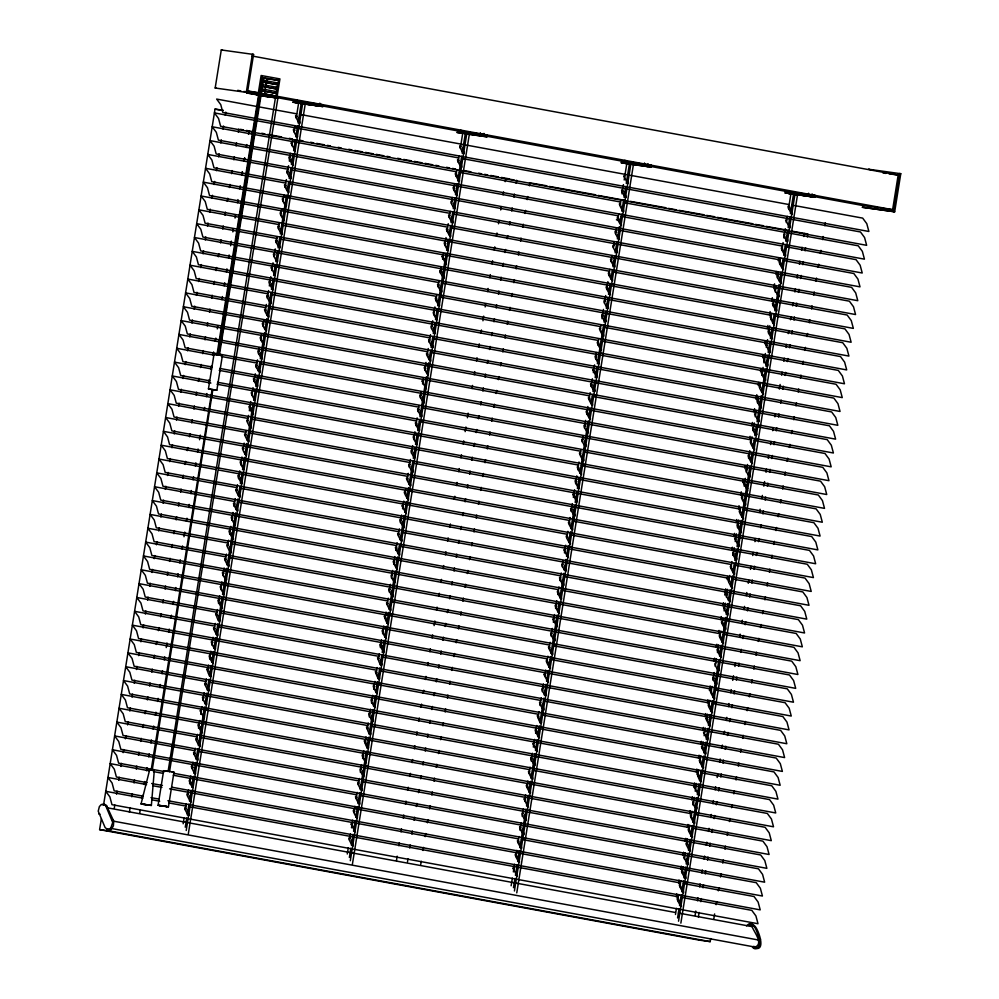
<?xml version="1.0" encoding="UTF-8"?>
<svg xmlns="http://www.w3.org/2000/svg" width="999" height="999" viewBox="0 0 999 999"><rect width="100%" height="100%" fill="white"/><g stroke="black" fill="none" stroke-linecap="round" stroke-linejoin="round"><path stroke-width="1.5" d="M148.626 805.094L151.373 805.456L154.308 770.454L149.688 769.742L141.046 803.945L145.579 804.67M275.349 275.187L274.338 271.303M295.304 150.587L294.293 146.703M364.16 775.686C363.186 778.258 357.654 766.245 361.213 769.317M406.231 513.111L405.219 509.228M517.157 875.636L516.146 871.752M548.201 681.805L547.19 677.921M605.918 321.353C604.957 323.938 599.412 311.925 602.971 314.997M628.046 183.391L627.022 179.508M738.96 545.916L737.949 542.032M756.767 434.677C755.793 437.25 750.261 425.237 753.82 428.309M758.928 421.316L757.904 417.432M770.017 352.085L768.993 348.201M789.972 227.485L788.948 223.601M215.172 88.024L221.278 49.95L253.559 54.446L247.465 92.52L215.172 88.024L216.346 88.237M710.689 938.561L710.202 941.632L699.213 940.121L99.613 829.632L101.336 818.855M103.559 804.994L215.022 109.116L223.264 110.24M710.202 941.632L110.602 831.143L111.089 828.059M114.298 808.054L114.798 804.969M116.521 794.193L117.008 791.121M118.744 780.344L119.231 777.259M120.954 766.483L121.453 763.398M123.177 752.622L123.664 749.55M125.399 738.773L125.886 735.689M127.61 724.912L128.109 721.84M129.833 711.063L130.332 707.979M132.055 697.202L132.542 694.118M134.278 683.341L134.765 680.269M136.488 669.492L136.988 666.408M138.711 655.631L139.211 652.559M140.934 641.783L141.421 638.698M143.157 627.921L143.644 624.837M145.367 614.06L145.866 610.988M147.59 600.212L148.077 597.127M149.813 586.351L150.3 583.279M152.023 572.489L152.522 569.418M154.246 558.641L154.745 555.556M156.468 544.78L156.955 541.708M158.691 530.931L159.178 527.847M160.901 517.07L161.401 513.998M163.124 503.209L163.624 500.137M165.347 489.36L165.834 486.276M167.57 475.499L168.057 472.427M169.78 461.65L170.28 458.566M172.003 447.789L172.502 444.705M174.226 433.928L174.713 430.856M176.436 420.079L176.935 416.995M178.659 406.218L179.158 403.146M180.881 392.37L181.368 389.285M183.104 378.509L183.591 375.424M185.315 364.647L185.814 361.576M187.537 350.799L188.037 347.714M189.76 336.938L190.247 333.866M191.983 323.089L192.47 320.005M194.193 309.228L194.693 306.144M196.416 295.367L196.915 292.295M198.639 281.518L199.126 278.434M200.849 267.657L201.348 264.585M203.072 253.808L203.571 250.724M205.294 239.947L205.782 236.863M207.517 226.086L208.004 223.014M209.728 212.238L210.227 209.153M211.95 198.376L212.45 195.305M214.173 184.528L214.66 181.443M216.396 170.667L216.883 167.582M218.606 156.806L219.106 153.734M220.829 142.957L221.328 139.872M223.052 129.096L223.539 126.024M225.275 115.247L225.762 112.163M129.383 812.212L130.12 807.592M131.843 796.827L132.343 793.743M134.066 782.979L134.553 779.894M136.289 769.13L136.776 766.046M138.499 755.281L138.998 752.197M140.722 741.433L141.209 738.348M142.932 727.584L143.431 724.5M145.155 713.736L145.654 710.651M147.377 699.887L147.864 696.803M149.588 686.038L150.087 682.966M151.811 672.19L152.298 669.118M154.033 658.341L154.52 655.269M156.244 644.492L156.743 641.42M158.466 630.644L158.953 627.572M160.677 616.795L161.176 613.723M162.899 602.946L163.399 599.875M165.122 589.098L165.609 586.026M167.333 575.249L167.832 572.177M169.555 561.401L170.042 558.329M171.778 547.564L172.265 544.48M173.988 533.716L174.488 530.631M176.211 519.867L176.698 516.783M178.421 506.018L178.921 502.934M180.644 492.17L181.131 489.085M182.867 478.321L183.354 475.237M185.077 464.473L185.577 461.388M187.3 450.624L187.787 447.54M189.523 436.775L190.01 433.703M191.733 422.927L192.233 419.855M193.956 409.078L194.443 406.006M196.166 395.229L196.666 392.157M198.389 381.381L198.876 378.309M200.612 367.532L201.099 364.46M202.822 353.683L203.321 350.612M205.045 339.835L205.532 336.763M207.268 325.986L207.755 322.914M209.478 312.138L209.977 309.066M211.701 298.301L212.188 295.217M213.911 284.453L214.41 281.368M216.134 270.604L216.621 267.52M218.356 256.755L218.843 253.671M220.567 242.907L221.066 239.822M222.789 229.058L223.277 225.974M225.012 215.21L225.499 212.125M227.223 201.361L227.722 198.277M229.445 187.512L229.932 184.44M231.656 173.664L232.155 170.592M233.878 159.815L234.365 156.743M236.101 145.966L236.588 142.894M238.311 132.118L238.811 129.046M139.698 813.323L140.172 810.364M142.083 798.438L142.57 795.366M144.306 784.59L144.793 781.505M146.516 770.729L147.015 767.657M148.739 756.88L149.226 753.795M150.961 743.019L151.448 739.934M153.172 729.158L153.671 726.086M155.394 715.309L155.894 712.225M157.617 701.448L158.104 698.376M159.84 687.599L160.327 684.515M162.05 673.738L162.55 670.666M164.273 659.889L164.773 656.805M166.246 647.564L166.983 642.956M168.706 632.18L169.206 629.095M170.929 618.319L171.428 615.234M173.152 604.457L173.639 601.386M175.374 590.609L175.861 587.524M177.585 576.748L178.084 573.676M179.808 562.899L180.307 559.815M182.03 549.038L182.517 545.966M184.003 536.725L184.74 532.105M186.463 521.328L186.963 518.244M188.686 507.467L189.173 504.395M190.909 493.618L191.396 490.534M193.119 479.757L193.619 476.685M195.342 465.909L195.841 462.824M197.565 452.048L198.052 448.976M199.538 439.735L200.275 435.114M204.221 410.489L204.72 407.405M206.443 396.628L206.93 393.544M208.654 382.767L209.153 379.695M210.876 368.918L211.376 365.834M213.099 355.057L213.586 351.985M215.322 341.208L215.809 338.124M217.295 328.883L217.782 325.811M221.978 299.638L222.465 296.553M224.201 285.776L224.688 282.705M226.411 271.928L226.91 268.843M228.634 258.067L229.121 254.995M230.607 245.754L231.343 241.134M232.829 231.893L233.316 228.821M235.04 218.044L235.539 214.96M237.512 202.647L237.999 199.575M239.735 188.799L240.222 185.714M241.945 174.937L242.445 171.853M246.353 147.465L246.815 144.555M248.451 134.341L248.926 131.418M208.441 388.923L213.986 354.308L222.39 355.594L216.858 390.209L208.441 388.923L211.576 389.485M251.248 92.033L246.828 91.221L258.354 92.807L261.126 75.499L279.932 78.909L276.885 97.939L264.211 96.204M262.287 77.835L263.811 78.072L219.405 355.157L216.945 354.745L258.616 94.593M149.138 769.692L152.21 770.142L212.862 389.585L212.125 389.485L151.161 769.992L154.308 770.454M262.275 75.662L217.745 354.895M217.844 354.882L259.715 94.755M218.606 353.471L219.842 345.766M220.342 342.694L220.829 339.61M221.328 336.538L222.065 331.918M222.552 328.833L223.052 325.761M223.539 322.677L224.038 319.605M224.525 316.521L226.011 307.28M226.498 304.208L226.998 301.124M227.485 298.052L227.984 294.967M228.471 291.895L228.971 288.811M229.458 285.739L229.957 282.655M230.444 279.583L230.944 276.498M231.431 273.414L231.93 270.342M232.417 267.257L232.917 264.186M233.404 261.101L234.877 251.873M235.377 248.788L235.864 245.717M236.363 242.632L236.85 239.548M237.35 236.476L239.073 225.699M239.573 222.615L240.796 214.922M241.296 211.85L241.783 208.766M242.282 205.682L243.019 201.074M243.519 197.989L244.006 194.917M244.505 191.833L244.992 188.749M245.492 185.677L246.965 176.436M247.452 173.364L247.952 170.28M248.439 167.208L248.938 164.123M249.425 161.051L249.925 157.967M250.412 154.882L250.911 151.811M251.398 148.726L251.898 145.654M252.385 142.57L252.884 139.498M253.371 136.413L253.871 133.342M254.358 130.257L255.844 121.016M256.331 117.944L256.83 114.86M257.317 111.788L257.817 108.704M258.304 105.632L259.053 101.011M259.54 97.927L260.027 94.855M218.756 355.032L263.174 77.61L278.484 80.42L275.712 97.727L264.186 96.141L266.958 78.834L263.898 78.272M162.625 806.031L158.092 805.294L163.636 770.691L168.719 771.39M272.827 97.328L273.102 95.604L259.515 93.232M275.249 93.244L259.952 90.422L276.398 93.406L275.249 93.244L275.524 91.508L276.673 91.671L261.376 88.849M168.107 771.353L275.412 97.902M169.555 771.565L278.109 96.716L276.311 96.428M165.684 806.455L168.431 806.817L173.976 772.202L168.506 771.29M299.775 103.347L296.253 102.697L296.715 99.813M183.179 823.775L184.166 817.607M185.402 809.902L186.388 803.733M187.625 796.028L188.611 789.872M189.598 783.703L190.834 775.998M192.07 768.293L193.057 762.125M194.293 754.42L195.28 748.251M196.516 740.546L197.502 734.39M198.489 728.221L199.713 720.516M200.712 714.347L201.935 706.643M202.922 700.486L204.158 692.782M205.394 685.077L206.381 678.908M209.353 671.478C213.287 679.557 209.028 677.035 207.592 671.153L208.604 665.034M209.59 658.878L210.826 651.173M211.813 645.004L213.049 637.3M214.285 629.595L215.272 623.426M218.219 616.096C222.165 624.175 217.907 621.665 216.458 615.771L217.495 609.565M218.481 603.396L219.718 595.691M220.704 589.522L221.94 581.818M222.927 575.661L224.151 567.956M225.387 560.252L226.373 554.083M227.61 546.378L228.596 540.209M229.583 534.053L230.819 526.348M231.805 520.179L233.042 512.475M234.028 506.306L235.264 498.601M236.501 490.896L237.487 484.727M238.474 478.571L239.71 470.866M240.697 464.697L241.933 456.993M243.157 449.288L244.156 443.119M245.379 435.414L246.129 430.794M247.602 421.553L248.589 415.384M249.338 410.764L250.811 401.511M251.798 395.354L253.034 387.649M254.021 381.481L255.257 373.776M256.243 367.607L257.48 359.902M258.466 353.746L259.453 347.577M260.689 339.872L261.676 333.703M262.912 325.999L263.898 319.842M265.372 310.589L266.371 304.433M267.357 298.264L268.581 290.559M269.33 285.939L270.804 276.686M271.79 270.529L273.027 262.824M274.013 256.656L275.249 248.951M276.236 242.782L277.223 236.626M278.459 228.921L279.445 222.752M280.682 215.047L281.668 208.878M282.904 201.174L283.891 195.017M285.127 187.3L286.363 179.595M287.35 173.439L288.586 165.734M289.323 161.101L290.559 153.396M291.795 145.692L292.782 139.535M294.006 131.831L295.005 125.662M296.228 117.957L298.701 102.547M185.265 827.234L186.751 817.994M187.25 814.909L188.973 804.12M189.473 801.036L191.196 790.246M191.683 787.162L193.419 776.385M193.906 773.301L195.642 762.512M196.129 759.427L197.864 748.638M198.351 745.554L204.52 707.03M205.02 703.945L206.743 693.156M207.243 690.084L208.966 679.295M209.465 676.211L211.189 665.421M211.688 662.337L213.411 651.548M213.898 648.476L215.634 637.687M216.121 634.602L217.857 623.813M218.344 620.729L222.053 597.614M222.54 594.53L226.736 568.331M227.235 565.247L235.627 512.862M236.114 509.777L237.849 498.988M238.336 495.904L239.822 486.663M240.322 483.578L242.045 472.789M242.532 469.705L244.518 457.38M245.005 454.295L246.728 443.506M247.228 440.422L253.147 403.434M253.646 400.362L255.369 389.573M255.869 386.488L257.592 375.699M258.341 371.079L259.815 361.825M260.314 358.753L264.51 332.555M264.997 329.47L266.733 318.681M267.22 315.597L270.929 292.482M271.416 289.398L273.152 278.609M273.639 275.524L275.362 264.747M275.861 261.663L277.585 250.874M278.084 247.789L279.807 237M280.307 233.916L286.476 195.392M287.213 190.772L288.699 181.531M289.186 178.446L290.921 167.657M291.408 164.573L293.144 153.784M293.631 150.699L295.367 139.91M295.854 136.838L297.577 126.049M298.077 122.964L301.536 101.386M186.226 830.494L302.984 101.561M188.312 833.953L305.319 103.484M296.253 102.697L319.368 106.044L319.83 103.159M300.162 103.459L322.852 106.581L323.127 104.845L293.044 100.424L311.026 103.184M460.814 130.045L460.352 132.929L462.699 133.367M347.277 854.008L348.264 847.839M349.5 840.134L350.487 833.978M351.473 827.809L352.709 820.104M353.946 812.399L354.932 806.23M356.168 798.526L357.155 792.369M358.391 784.665L359.378 778.496M360.364 772.327L361.601 764.622M362.587 758.466L363.811 750.761M366.845 743.256C370.779 751.335 366.521 748.825 365.085 742.931L366.034 736.887M369.056 729.42C373.002 737.487 368.743 734.977 367.307 729.095L368.256 723.014M369.243 716.857L370.479 709.153M371.466 702.984L372.702 695.279M373.688 689.11L374.925 681.405M377.934 674.038C381.868 682.105 377.61 679.595 376.173 673.713L377.147 667.544M380.144 660.189C384.091 668.269 379.832 665.759 378.396 659.864L379.37 653.671M380.357 647.502L381.593 639.797M382.58 633.641L383.816 625.936M386.8 618.656C390.746 626.735 386.488 624.225 385.04 618.331L386.039 612.062M387.262 604.358L388.249 598.189M389.235 592.032L390.472 584.315M391.458 578.159L392.694 570.454M393.681 564.285L394.917 556.58M395.904 550.412L397.14 542.707M398.376 535.002L399.363 528.846M400.349 522.677L401.586 514.972M402.572 508.803L403.808 501.098M405.045 493.394L405.781 488.773M407.255 479.532L408.254 473.364M409.24 467.195L410.464 459.49M411.463 453.334L412.687 445.629M413.673 439.46L414.91 431.755M415.896 425.586L417.132 417.882M418.119 411.725L419.105 405.557M420.342 397.852L421.328 391.683M422.565 383.978L423.551 377.822M424.787 370.117L426.024 362.412M427.26 354.695L428.246 348.539M429.233 342.37L430.469 334.665M431.456 328.509L432.679 320.791M433.678 314.635L434.902 306.93M435.889 300.761L436.888 294.605M438.111 286.888L439.098 280.731M440.334 273.027L441.321 266.858M442.557 259.153L443.544 252.984M444.78 245.279L446.016 237.575M447.003 231.418L448.239 223.714M449.225 217.545L450.212 211.376M451.448 203.671L452.435 197.515M453.671 189.81L454.657 183.641M455.894 175.936L456.88 169.768M458.104 162.063L459.103 155.906M460.327 148.202L463.049 131.244M463.024 131.756L462.749 133.479L456.868 132.405L486.95 136.813L487.225 135.09L457.142 130.669L473.613 133.217M349.363 857.479L350.849 848.226M351.348 845.142L353.072 834.365M353.571 831.28L355.294 820.491M355.781 817.407L357.517 806.618M358.004 803.533L359.74 792.744M360.227 789.672L366.396 751.136M366.895 748.064L368.619 737.274M369.118 734.19L373.064 709.527M373.564 706.455L375.287 695.666M375.786 692.582L377.51 681.793M377.997 678.708L379.732 667.919M380.219 664.834L381.705 655.594M382.205 652.509L384.178 640.184M384.665 637.1L386.401 626.311M386.888 623.226L388.611 612.449M389.111 609.365L395.279 570.829M395.779 567.757L397.502 556.967M398.002 553.883L399.475 544.642M400.212 540.009L404.17 515.359M404.657 512.275L406.393 501.486M406.88 498.401L408.616 487.612M409.103 484.54L412.812 461.413M413.299 458.341L415.035 447.552M415.522 444.468L417.245 433.678M417.744 430.594L419.468 419.805M419.967 416.733L426.386 376.66M426.873 373.576L428.608 362.787M429.095 359.702L430.581 350.462M431.068 347.377L432.804 336.588M433.291 333.504L435.027 322.727M435.514 319.643L437.25 308.853M437.737 305.769L446.128 253.371M446.628 250.287L448.351 239.498M449.088 234.877L450.574 225.637M451.061 222.552L452.797 211.763M453.284 208.679L455.02 197.889M455.507 194.817L457.242 184.028M457.729 180.944L461.675 156.281M462.175 153.209L465.384 133.167M350.324 860.726L466.833 133.342M352.41 864.197L469.667 132.18M480.394 132.742L479.932 135.627L483.466 136.289L483.928 133.404M396.453 860.639L397.165 856.193M398.838 845.753L399.338 842.681M401.061 831.905L401.548 828.82M403.284 818.044L403.771 814.972M405.494 804.195L405.994 801.111M407.717 790.334L408.204 787.249M409.94 776.473L410.427 773.401M412.15 762.624L412.649 759.54M414.373 748.763L414.872 745.691M416.595 734.914L417.082 731.83M418.818 721.053L419.305 717.981M421.029 707.205L421.528 704.12M423.251 693.343L423.751 690.272M425.474 679.495L425.961 676.41M427.684 665.634L428.184 662.549M429.907 651.773L430.407 648.701M432.13 637.924L432.617 634.84M434.103 625.611L434.84 620.991M436.563 610.214L437.062 607.13M438.786 596.353L439.285 593.281M441.009 582.504L441.496 579.42M443.231 568.643L443.718 565.559M445.442 554.782L445.941 551.71M447.664 540.934L448.151 537.849M449.887 527.072L450.374 524M454.32 499.363L454.82 496.291M456.543 485.514L457.03 482.43M458.766 471.653L459.253 468.568M460.976 457.792L461.476 454.72M463.199 443.943L463.698 440.859M465.172 431.63L465.909 427.01M467.395 417.769L468.131 413.149M472.077 388.524L472.564 385.439M474.3 374.662L474.787 371.591M476.511 360.814L477.01 357.729M478.733 346.953L479.233 343.868M480.956 333.092L481.443 330.02M482.929 320.779L483.666 316.159M485.152 306.93L485.639 303.846M487.612 291.533L488.099 288.449M489.835 277.672L490.322 274.6M492.045 263.823L492.544 260.739M494.268 249.962L494.767 246.878M496.491 236.101L496.978 233.029M498.464 223.788L498.951 220.717M500.686 209.94L501.173 206.855M503.109 194.78L503.571 191.858M505.207 181.656L505.681 178.734L513.923 179.87M407.492 861.875L407.979 858.79M409.702 848.026L410.202 844.942M411.925 834.177L412.412 831.093M414.135 820.329L414.635 817.257M416.358 806.48L416.858 803.408M418.581 792.632L419.068 789.56M420.791 778.783L421.291 775.711M423.014 764.934L423.501 761.862M425.237 751.086L425.724 748.014M427.447 737.237L427.947 734.165M429.67 723.388L430.157 720.316M431.88 709.54L432.38 706.468M434.103 695.691L434.602 692.619M436.326 681.855L436.813 678.771M438.536 668.006L439.036 664.922M440.759 654.158L441.246 651.073M442.982 640.309L443.469 637.225M445.192 626.46L445.691 623.376M447.415 612.612L447.902 609.527M449.625 598.763L450.124 595.679M451.848 584.914L452.347 581.83M454.07 571.066L454.557 567.994M456.281 557.217L456.78 554.145M458.504 543.369L458.991 540.297M460.726 529.52L461.213 526.448M462.937 515.671L463.436 512.599M465.159 501.823L465.646 498.751M467.37 487.974L467.869 484.902M469.592 474.125L470.092 471.053M471.815 460.277L472.302 457.205M474.026 446.428L474.525 443.356M476.248 432.592L476.735 429.508M478.471 418.743L478.958 415.659M480.681 404.895L481.181 401.81M482.904 391.046L483.391 387.962M485.114 377.197L485.614 374.113M487.337 363.349L487.837 360.264M489.56 349.5L490.047 346.416M491.77 335.652L492.27 332.567M493.993 321.803L494.48 318.731M496.216 307.954L496.703 304.882M498.426 294.106L498.926 291.034M500.649 280.257L501.136 277.185M502.859 266.408L503.359 263.336M505.082 252.56L505.581 249.488M507.305 238.711L507.792 235.639M509.515 224.862L510.014 221.79M511.738 211.014L512.225 207.942M513.961 197.165L514.448 194.093M516.171 183.329L516.67 180.245M420.779 864.322L421.266 861.238M422.989 850.474L423.489 847.402M425.212 836.625L425.699 833.553M427.435 822.776L427.922 819.704M429.645 808.928L430.144 805.856M431.868 795.079L432.355 792.007M434.078 781.23L434.577 778.159M436.301 767.382L436.8 764.31M438.524 753.533L439.011 750.461M440.734 739.685L441.233 736.613M442.957 725.836L443.444 722.764M445.179 712L445.666 708.915M447.39 698.151L447.889 695.067M449.612 684.303L450.099 681.218M451.823 670.454L452.322 667.369M454.046 656.605L454.545 653.521M456.268 642.757L456.755 639.672M458.479 628.908L458.978 625.824M460.701 615.059L461.188 611.975M462.924 601.211L463.411 598.139M465.134 587.362L465.634 584.29M467.357 573.513L467.844 570.441M469.567 559.665L470.067 556.593M471.79 545.816L472.29 542.744M474.013 531.967L474.5 528.896M476.223 518.119L476.723 515.047M478.446 504.27L478.933 501.198M480.669 490.422L481.156 487.35M482.879 476.573L483.379 473.501M485.102 462.737L485.589 459.652M487.312 448.888L487.812 445.804M489.535 435.04L490.034 431.955M491.758 421.191L492.245 418.106M493.968 407.342L494.468 404.258M496.191 393.494L496.678 390.409M498.414 379.645L498.901 376.561M500.624 365.796L501.123 362.712M502.847 351.948L503.334 348.876M505.057 338.099L505.556 335.027M507.28 324.25L507.779 321.178M509.502 310.402L509.989 307.33M511.713 296.553L512.212 293.481M513.936 282.705L514.423 279.633M516.158 268.856L516.645 265.784M518.369 255.007L518.868 251.935M520.591 241.159L521.078 238.087M522.802 227.31L523.301 224.238M525.024 213.474L525.524 210.389M527.247 199.625L527.734 196.541M529.458 185.777L529.957 182.692M624.912 160.29L624.45 163.174L626.798 163.611M511.126 885.788L512.362 878.084M513.349 871.915L514.585 864.21M515.821 856.505L516.808 850.349M518.044 842.644L519.03 836.475M520.017 830.306L521.253 822.602M522.24 816.445L523.476 808.74M524.712 801.036L525.699 794.867M526.923 787.162L527.909 780.993M529.145 773.288L530.132 767.132M531.118 760.963L532.355 753.258M533.341 747.09L534.577 739.385M535.564 733.229L536.8 725.524M539.86 718.131C543.806 726.198 539.547 723.688 538.099 717.806L539.023 711.65M540.009 705.481L541.246 697.777M542.232 691.62L543.468 683.903M548.051 682.092L544.755 676.273L545.691 670.042M546.928 662.337L547.914 656.168M549.138 648.463L550.137 642.295M551.123 636.138L552.347 628.433M553.334 622.265L554.57 614.56M555.556 608.391L556.793 600.686M557.779 594.53L559.015 586.825M560.002 580.656L561.238 572.951M562.225 566.783L563.211 560.626M564.447 552.922L565.684 545.217M566.92 537.512L567.907 531.343M569.143 523.638L570.129 517.47M571.116 511.313L572.352 503.608M573.339 497.44L574.562 489.735M575.561 483.566L576.785 475.861M577.772 469.705L579.008 462M580.244 454.283L580.981 449.662M582.217 441.958L583.204 435.801M584.44 428.096L585.676 420.379M586.663 414.223L587.899 406.518M589.135 398.813L590.122 392.644M591.108 386.476L592.345 378.771M593.331 372.615L594.567 364.91M595.554 358.741L596.54 352.572M597.777 344.867L598.763 338.711M600.237 329.458L600.986 324.837M601.972 318.669L603.446 309.428M604.432 303.259L605.669 295.554M606.655 289.398L607.892 281.693M608.878 275.524L609.865 269.355M611.101 261.651L612.087 255.494M613.324 247.789L614.31 241.621M615.546 233.916L616.533 227.747M617.769 220.042L618.756 213.886M620.229 204.633L620.978 200.012M621.965 193.843L623.438 184.603M624.188 179.982L627.147 161.488M513.461 887.711L514.947 878.471M515.447 875.386L517.17 864.597M517.669 861.513L519.393 850.723M519.88 847.651L526.061 809.115M526.548 806.043L528.284 795.254M528.771 792.17L530.494 781.38M530.993 778.296L534.94 753.646M535.439 750.561L537.162 739.772M537.662 736.688L539.385 725.898M539.885 722.814L543.831 698.164M544.318 695.079L546.053 684.29M546.54 681.206L548.276 670.416M548.763 667.344L550.499 656.555M550.986 653.471L557.155 614.947M557.654 611.863L559.128 602.609M559.877 597.989L563.823 573.339M564.31 570.254L566.046 559.465M566.533 556.381L568.269 545.591M568.756 542.519L570.491 531.73M570.978 528.646L574.687 505.531M575.174 502.447L576.91 491.658M577.397 488.573L579.133 477.784M579.87 473.164L588.261 420.766M588.748 417.682L590.234 408.441M590.971 403.821L592.457 394.568M592.944 391.483L594.68 380.706M595.167 377.622L596.903 366.833M597.39 363.748L603.558 325.224M604.058 322.14L605.781 311.351M606.281 308.266L608.004 297.477M608.503 294.405L610.227 283.616M610.963 278.983L612.449 269.742M612.949 266.658L614.672 255.869M615.159 252.797L616.895 242.008M617.382 238.923L619.368 226.598M619.855 223.514L621.341 214.261M621.828 211.176L623.563 200.399M624.05 197.315L625.774 186.526M626.273 183.441L629.482 163.411M514.423 890.971L631.181 162.038M516.758 892.894L633.766 162.425M644.492 162.987L644.03 165.871L647.564 166.521L648.026 163.636M628.359 163.936L651.048 167.058L651.323 165.322L621.241 160.914L636.201 163.249M676.36 896.89L676.847 893.805M678.583 883.029L679.07 879.944M680.794 869.167L681.293 866.083M683.016 855.294L683.516 852.222M685.239 841.433L685.739 838.361M687.462 827.572L687.949 824.487M689.685 813.71L690.172 810.626M691.895 799.849L692.394 796.765M693.868 787.524L694.617 782.904M696.34 772.127L696.84 769.043M698.563 758.266L699.05 755.182M700.786 744.392L701.273 741.32M702.996 730.531L703.496 727.459M705.219 716.67L705.719 713.586M707.442 702.809L707.941 699.725M709.415 690.484L710.152 685.863M714.11 661.226L714.597 658.141M716.32 647.352L716.82 644.28M718.543 633.491L719.043 630.419M720.766 619.63L721.266 616.558M722.989 605.769L723.476 602.684M724.712 594.992L725.699 588.823M727.185 579.582L727.672 576.498M731.867 550.324L732.367 547.24M734.09 536.451L734.577 533.379M736.313 522.589L736.8 519.517M738.536 508.728L739.023 505.656M740.746 494.867L741.246 491.783M742.719 482.542L743.219 479.47M744.942 468.681L745.441 465.596M749.637 439.423L750.124 436.338M751.847 425.549L752.347 422.477M754.07 411.688L754.57 408.616M756.043 399.375L756.792 394.742M758.266 385.502L758.765 382.43M760.489 371.64L760.976 368.569M762.712 357.779L763.199 354.695M764.934 343.918L765.421 340.834M767.394 328.521L767.894 325.437M769.617 314.648L770.104 311.576M771.84 300.786L772.327 297.714M773.813 288.461L774.55 283.841M776.036 274.6L776.523 271.528M778.246 260.739L778.745 257.667M675.474 914.485L676.46 908.328M677.697 900.623L678.683 894.455M679.919 886.75L680.906 880.581M682.142 872.876L683.129 866.72M684.365 859.015L685.351 852.846M686.588 845.142L687.574 838.973M688.811 831.268L689.797 825.112M691.021 817.394L692.007 811.238M693.006 805.069L694.23 797.364M695.217 791.208L696.453 783.491M699.575 776.073C703.521 784.14 699.25 781.63 697.814 775.748L698.676 769.63M699.912 761.925L700.898 755.756M702.135 748.051L703.121 741.882M704.108 735.726L705.344 728.021M709.115 722.015L709.74 726.248L706.68 720.366L707.567 714.148M708.803 706.443L709.789 700.274M711.026 692.569L712.012 686.413M712.999 680.244L714.235 672.539M715.222 666.37L716.445 658.666M717.432 652.509L718.668 644.805M719.904 637.1L720.891 630.931M722.127 623.226L722.864 618.606M724.1 610.901L725.336 603.196M726.323 597.027L727.559 589.323M728.795 581.618L729.782 575.449M731.018 567.744L732.005 561.588M732.991 555.419L734.228 547.714M735.214 541.545L736.45 533.841M737.437 527.684L738.661 519.967M739.897 512.262L740.646 507.642M742.12 498.401L742.856 493.781M744.093 486.063L745.329 478.359M746.315 472.202L747.552 464.498M748.538 458.329L749.774 450.624M751.011 442.919L751.997 436.75M752.984 430.594L754.22 422.889M755.207 416.72L756.193 410.552M757.429 402.847L758.416 396.69M759.889 387.437L760.639 382.817M761.875 375.112L763.099 367.407M763.848 362.787L765.321 353.534M766.308 347.377L767.544 339.672M768.531 333.504L769.767 325.799M770.753 319.63L771.74 313.474M772.976 305.769L773.963 299.6M775.199 291.895L776.186 285.726M777.422 278.022L778.408 271.865M779.645 264.161L780.631 257.992M781.867 250.287L783.091 242.582M783.84 237.962L785.314 228.709M786.3 222.54L787.299 216.383M788.523 208.679L790.996 193.269M677.572 917.956L679.045 908.703M679.545 905.631L681.268 894.842M681.768 891.757L683.491 880.968M683.978 877.884L685.714 867.095M686.201 864.01L687.936 853.233M688.423 850.149L690.159 839.36M690.646 836.275L692.382 825.486M692.869 822.402L696.815 797.751M697.314 794.667L699.038 783.878M699.537 780.793L701.261 770.004M701.76 766.932L703.483 756.143M703.983 753.059L705.706 742.269M706.193 739.185L707.929 728.396M708.416 725.324L710.152 714.535M710.639 711.45L712.374 700.661M712.861 697.577L718.793 660.589M719.53 655.968L721.253 645.179M721.753 642.107L725.699 617.444M726.198 614.36L727.921 603.571M728.421 600.486L730.144 589.71M730.631 586.625L732.367 575.836M732.854 572.752L734.34 563.511M734.827 560.427L736.563 549.637M737.05 546.553L741.246 520.354M741.745 517.27L749.887 466.421M750.636 461.8L752.11 452.547M752.846 447.927L754.332 438.673M754.832 435.601L756.555 424.812M757.042 421.728L761.25 395.529M761.738 392.445L765.446 369.33M765.933 366.246L767.657 355.457M768.156 352.385L769.879 341.596M770.379 338.511L772.102 327.722M772.751 319.193L774.475 323.414L774.05 324.75L772.839 323.114L774.325 313.848M774.824 310.764L779.02 284.578M779.507 281.493L780.993 272.24M781.73 267.62L783.216 258.379M783.703 255.294L785.439 244.505M785.926 241.421L787.662 230.632M788.149 227.547L789.872 216.771M790.371 213.686L793.581 193.644M678.521 921.203L795.279 192.283M680.856 923.138L797.614 194.206M812.125 193.881L811.663 196.766L808.129 196.116L808.591 193.232M695.079 915.446L695.779 911.063M697.427 900.773L697.914 897.689M699.65 886.9L700.137 883.815M701.872 873.026L702.359 869.942M704.095 859.152L704.582 856.068M706.305 845.279L706.805 842.207M708.528 831.418L709.028 828.333M710.751 817.544L711.251 814.46M712.974 803.671L713.473 800.586M715.197 789.797L715.696 786.712M717.17 777.472L717.669 774.387M719.642 762.062L720.142 758.978M721.865 748.189L722.352 745.104M724.088 734.315L724.575 731.231M726.31 720.441L726.797 717.357M728.533 706.568L729.02 703.496M730.756 692.707L731.243 689.622M732.729 680.369L733.466 675.749M734.952 666.508L735.439 663.423M739.635 637.212L740.134 634.14M741.857 623.351L742.357 620.267M744.08 609.477L744.58 606.393M746.303 595.604L746.802 592.519M748.276 583.279L748.775 580.194M750.499 569.405L750.998 566.321M752.722 555.531L753.221 552.447M754.944 541.658L755.444 538.573M759.64 512.375L760.127 509.29M761.85 498.513L762.349 495.429M763.835 486.176L764.572 481.555M766.058 472.302L766.545 469.23M768.268 458.441L768.768 455.357M770.491 444.567L770.991 441.483M772.714 430.694L773.214 427.609M774.937 416.82L775.436 413.736M779.382 389.086L780.119 384.453M781.605 375.212L782.105 372.127M783.828 361.338L784.315 358.254M786.051 347.465L786.538 344.38M788.273 333.591L788.76 330.519M790.496 319.73L790.983 316.646M792.719 305.856L793.206 302.772M794.942 291.983L795.429 288.898M797.152 278.109L797.652 275.025M799.375 264.236L799.874 261.164M801.598 250.374L802.097 247.29M803.82 236.501L804.32 233.416L792.107 231.169M698.388 917.057L699.125 912.449M700.848 901.672L701.348 898.601M703.071 887.824L703.558 884.752M705.294 873.975L705.781 870.903M707.504 860.127L708.004 857.055M709.727 846.278L710.214 843.206M711.937 832.442L712.437 829.357M714.16 818.593L714.647 815.509M716.383 804.744L716.87 801.66M718.593 790.896L719.093 787.811M720.816 777.047L721.303 773.963M723.039 763.199L723.526 760.114M725.249 749.35L725.749 746.265M727.472 735.501L727.959 732.429M729.682 721.653L730.182 718.581M731.905 707.804L732.392 704.732M734.128 693.955L734.615 690.883M736.338 680.107L736.837 677.035M738.561 666.258L739.048 663.186M740.783 652.409L741.27 649.338M742.994 638.561L743.493 635.489M745.217 624.712L745.704 621.64M747.427 610.864L747.926 607.792M749.65 597.027L750.137 593.943M751.872 583.179L752.359 580.094M754.083 569.33L754.582 566.246M756.305 555.481L756.792 552.397M758.528 541.633L759.015 538.548M760.739 527.784L761.238 524.7M762.961 513.936L763.448 510.851M765.172 500.087L765.671 497.002M767.394 486.238L767.881 483.166M769.617 472.39L770.104 469.318M771.827 458.541L772.327 455.469M774.05 444.692L774.537 441.62M776.26 430.844L776.76 427.772M778.483 416.995L778.983 413.923M780.706 403.146L781.193 400.075M782.916 389.298L783.416 386.226M785.139 375.449L785.626 372.377M787.362 361.601L787.849 358.529M789.572 347.764L790.072 344.68M791.795 333.916L792.282 330.831M794.005 320.067L794.505 316.983M796.228 306.218L796.727 303.134M798.451 292.37L798.938 289.285M800.661 278.521L801.161 275.437M802.884 264.673L803.371 261.588M805.107 250.824L805.594 247.74M807.317 236.975L807.816 233.903M815.147 197.29L785.064 192.882L815.147 197.29L815.421 195.567L785.339 191.146L791.22 192.233M713.898 918.543L714.635 913.923M716.121 904.682L716.608 901.61M718.343 890.833L718.83 887.749M720.554 876.972L721.053 873.9M722.776 863.124L723.276 860.039M724.999 849.262L725.486 846.178M727.222 835.401L727.709 832.329M729.432 821.553L729.932 818.468M731.655 807.691L732.142 804.62M733.878 793.843L734.365 790.758M736.088 779.982L736.588 776.897M738.311 766.121L738.81 763.049M740.534 752.272L741.021 749.188M742.756 738.411L743.244 735.339M744.967 724.562L745.466 721.478M747.19 710.701L747.689 707.617M749.412 696.84L749.899 693.768M751.635 682.991L752.122 679.907M753.845 669.13L754.345 666.058M756.068 655.282L756.568 652.197M758.291 641.42L758.778 638.336M760.501 627.559L761.001 624.487M762.724 613.711L763.224 610.626M764.947 599.85L765.434 596.778M767.17 586.001L767.657 582.917M769.38 572.14L769.879 569.055M771.603 558.279L772.102 555.207M773.825 544.43L774.312 541.346M776.048 530.569L776.535 527.497M778.258 516.72L778.758 513.636M780.481 502.859L780.981 499.775M782.704 488.998L783.191 485.926M784.914 475.149L785.414 472.065M787.137 461.288L787.637 458.216M789.36 447.44L789.847 444.355M791.583 433.578L792.07 430.494M793.793 419.717L794.292 416.645M796.016 405.869L796.515 402.784M798.238 392.008L798.725 388.936M800.461 378.146L800.948 375.075M802.672 364.298L803.171 361.213M804.894 350.437L805.394 347.365M807.117 336.588L807.604 333.504M809.34 322.727L809.827 319.655M811.55 308.866L812.05 305.794M813.773 295.017L814.26 291.933M815.996 281.156L816.483 278.084M818.206 267.307L818.705 264.223M820.429 253.446L820.928 250.362M822.652 239.585L823.139 236.513M824.874 225.737L825.361 222.652M813.174 196.391L863.823 205.719L892.631 209.69L898.176 175.075L252.135 56.019M893.506 211.576L899.6 173.501L900.773 173.714L894.679 211.788L862.387 207.293L894.679 211.788M241.696 174.912L242.22 171.84M284.228 219.805C282.829 220.404 277.922 210.265 281.331 212.962M264.26 344.418C262.862 345.005 257.967 334.865 261.376 337.562M455.02 208.516C453.621 209.116 448.726 198.976 452.135 201.673M213.262 662.849C211.863 663.436 206.955 653.309 210.364 655.993M435.064 333.129C433.666 333.716 428.771 323.589 432.167 326.286M193.307 787.449C191.908 788.049 187 777.909 190.409 780.606M415.109 457.729C413.711 458.329 408.803 448.189 412.212 450.886M395.142 582.33C393.743 582.929 388.848 572.789 392.257 575.486M616.957 252.61C615.559 253.209 610.651 243.069 614.06 245.766M585.901 446.441C584.502 447.04 579.607 436.9 583.016 439.597M565.946 571.053C564.547 571.64 559.652 561.5 563.061 564.198M787.749 241.333C786.35 241.92 781.455 231.793 784.864 234.49M545.991 695.654C544.592 696.241 539.697 686.113 543.094 688.811M767.794 365.934C766.395 366.533 761.5 356.393 764.909 359.091M528.096 806.692L527.235 802.522M526.036 820.254C524.637 820.853 519.73 810.713 523.139 813.411M736.75 559.765C735.351 560.352 730.444 550.224 733.853 552.922M716.795 684.365C715.396 684.964 710.489 674.824 713.898 677.522M696.827 808.965C695.429 809.565 690.534 799.425 693.943 802.122M746.578 925.886C754.183 917.307 758.291 936.413 759.939 941.732C760.838 945.816 755.082 951.972 752.284 946.74M748.601 924.937L749.587 924.087M102.373 804.819L104.533 804.282L106.418 805.369L113.736 821.153L113.399 825.823L111.913 828.396L108.766 829.782L106.881 828.695M748.75 925.461L750.286 925.074L752.122 926.622C753.458 931.28 764.098 943.743 755.082 947.089L112.113 828.608M295.155 150.874L290.984 142.957L292.42 143.744M275.2 275.474L271.029 267.557L272.465 268.344M627.884 183.679L623.651 175.949L624.687 176.136M445.991 264.186L441.833 256.268L443.256 257.055M789.809 227.772L785.576 220.042L786.613 220.23M426.036 388.798L421.878 380.869L423.301 381.655M778.721 296.99L774.487 289.273L775.524 289.46M596.84 377.51L592.669 369.593L594.105 370.379M406.081 513.399L401.848 505.669L402.872 505.856M758.765 421.603L754.532 413.873L755.569 414.061M576.885 502.11L572.714 494.193L574.15 494.98M747.677 490.821L743.518 482.904L744.942 483.691M568.006 557.492L563.773 549.762L564.81 549.949M738.81 546.203L734.64 538.286L736.076 539.073M204.233 718.506L200.062 710.589L201.498 711.375M556.918 626.71L552.684 618.98L553.721 619.18M727.722 615.421L723.551 607.504L724.987 608.291M536.962 751.323L532.729 743.593L533.766 743.78M355.07 831.83L350.911 823.913L352.335 824.699M707.767 740.034L703.533 732.304L704.557 732.492M698.888 795.416L694.655 787.687L695.691 787.874M517.007 875.923L512.837 868.006L514.273 868.793M687.799 864.635L683.566 856.905L684.602 857.092M167.557 771.253L168.219 771.328M141.046 803.945L148.039 804.869M158.092 805.294L165.097 806.218M263.786 78.072L263.199 77.997M278.109 96.716L276.211 96.453M217.994 354.907L216.958 354.745M173.976 772.202L172.053 771.99M149.638 805.219L147.565 804.819M166.696 806.58L165.971 806.393M222.377 355.594L219.655 355.219M160.215 805.556L159.403 805.494L161.126 805.793M262.15 77.797L262.725 77.897M266.958 78.834L278.484 80.42M276.91 82.855L278.059 83.017L261.613 80.045M262.075 84.528L260.914 84.366L277.372 87.35L276.211 87.188M900.773 173.714L868.493 169.218L869.667 169.43M883.004 172.989L886.038 173.401M889.073 173.826L898.176 175.075M270.217 95.205L261.226 93.681M271.953 95.442L273.102 95.604M274.825 95.842L275.986 96.004M260.414 94.905L246.553 92.944L265.909 96.379M318.594 104.221L323.127 104.845M476.635 133.629L479.657 134.041M482.692 134.465L487.225 135.09M465.384 133.791L486.95 136.813M639.223 163.661L642.245 164.073M646.79 164.698L651.323 165.322M794.242 192.645L804.832 194.106M812.399 195.155L815.421 195.567M808.129 196.116L788.548 193.419L792.07 194.068M804.32 233.416L806.643 233.741M164.248 806.255L166.508 806.605M147.19 804.894L149.463 805.244M99.613 829.632L110.602 831.143M160.864 805.606L162.962 805.906M145.979 804.582L142.345 804.133L144.068 804.432M217.12 354.87L214.011 354.32M213.699 389.647L216.808 390.197M162.425 806.018L164.585 806.33M145.367 804.657L147.527 804.969M167.969 771.403L163.636 770.691M169.218 771.478L170.017 771.615M164.623 806.181L168.431 806.817M148.926 805.032L151.373 805.456M253.559 54.446L252.385 54.233L246.291 92.308L247.465 92.52M221.278 49.95L222.452 50.162M262.487 81.93L277.784 84.753L262.862 82.055M261.8 86.251L277.098 89.073L260.639 86.101M246.591 90.634L258.354 92.807M259.528 93.019L892.631 209.69M237.725 90.347L240.796 90.909M243.868 91.471L250.012 92.607M269.955 96.279L273.027 96.853M277.622 97.702L303.721 102.51M319.056 105.332L466.371 132.48M486.326 136.151L633.641 163.299M650.524 166.408L796.303 193.282M256.381 94.356L276.885 97.939M322.852 106.581L292.769 102.16L298.651 103.247M651.048 167.058L620.966 162.637L626.848 163.724M251.76 93.719L269.942 96.94M315.834 105.395L319.368 106.044M296.641 113.811L216.658 99.076L220.754 104.645L222.839 112.425L868.88 231.481L866.795 223.689L862.686 218.119L792.132 205.12M299.712 114.373L789.06 204.558M215.022 109.116L222.69 110.527M458.566 157.904L214.435 112.912L218.544 118.481L220.629 126.274L866.657 245.329L864.572 237.537L860.476 231.968L461.638 158.466M240.334 129.321L243.381 129.882M246.441 130.444L252.547 131.581M261.713 133.267L264.76 133.829M267.819 134.39L281.556 136.925M289.186 138.324L292.245 138.886M299.875 140.297L302.934 140.859M310.564 142.27L313.611 142.832M316.671 143.394L324.3 144.793M327.36 145.355L330.407 145.929M338.037 147.328L341.096 147.889M348.726 149.301L351.785 149.862M354.832 150.424L362.475 151.836M365.522 152.397L373.151 153.796M376.211 154.358L383.841 155.769M386.9 156.331L389.947 156.893M397.59 158.304L400.636 158.866M403.696 159.428L411.326 160.839M414.373 161.401L422.015 162.8M425.062 163.361L432.692 164.773M435.751 165.335L438.798 165.896M446.441 167.308L449.488 167.869M452.547 168.431L455.594 168.993M463.236 170.404L470.866 171.803M478.496 173.214L481.555 173.776M484.602 174.338L487.662 174.9M490.709 175.462L498.351 176.873M501.398 177.435L509.028 178.833M529.507 182.78L546.753 185.789M549.363 186.438L595.604 194.793M598.214 195.442L625.699 200.499M630.269 201.348L665.834 207.73M668.443 208.379L676.073 209.79M679.133 210.352L703.995 214.773M706.605 215.409L714.685 216.733M717.294 217.382L752.846 223.764M755.469 224.413L763.536 225.737M766.146 226.386L789.497 230.519M456.343 171.753L212.213 126.761L216.321 132.33L218.406 140.122L864.447 259.166L862.362 251.373L858.253 245.816L623.551 202.56M459.415 172.315L620.491 201.998M618.269 215.834L210.002 140.609L214.111 146.179L216.184 153.971L862.224 273.014L860.139 265.222L856.043 259.653L785.476 246.653M621.341 216.408L782.404 246.091M616.42 219.817L619.48 220.379M247.889 161.838L207.78 154.445L211.888 160.015L213.973 167.807L860.014 286.863L857.929 279.071L853.82 273.501L783.253 260.502M250.961 162.412L287.774 169.193M290.846 169.755L780.194 259.927M285.552 183.042L205.569 168.294L209.665 173.863L211.751 181.656L857.791 300.699L855.706 292.919L851.598 287.35L452.759 213.848M288.624 183.604L449.7 213.287M447.477 227.123L203.346 182.143L207.455 187.712L209.54 195.504L855.569 314.548L853.496 306.755L849.387 301.186L450.549 227.697M609.402 271.216L201.124 195.991L205.232 201.548L207.317 209.34L853.358 328.396L851.273 320.604L847.164 315.035L612.462 271.79M278.908 224.575L198.913 209.827L203.022 215.397L205.095 223.189L851.136 342.245L849.05 334.453L844.954 328.883L774.387 315.871M281.968 225.137L771.315 315.309M276.686 238.411L196.691 223.676L200.799 229.246L202.884 237.038L848.925 356.081L846.84 348.289L842.731 342.719L279.757 238.986M438.611 282.505L194.48 237.525L198.576 243.094L200.662 250.874L846.702 369.93L844.617 362.137L840.509 356.568L441.67 283.067M436.388 296.353L192.258 251.361L196.366 256.93L198.451 264.723L844.48 383.778L842.407 375.986L838.298 370.417L603.596 327.16M439.46 296.915L600.524 326.598M598.314 340.447L190.047 265.21L194.143 270.779L196.229 278.571L842.269 397.614L840.184 389.822L836.076 384.265L601.373 341.009M227.934 286.451L187.824 279.058L191.933 284.628L194.018 292.42L840.047 411.463L837.961 403.671L833.865 398.102L763.298 385.102M231.006 287.013L267.819 293.793M270.879 294.355L760.227 384.54M265.597 307.642L185.602 292.894L189.71 298.464L191.796 306.256L837.836 425.312L835.751 417.52L831.643 411.95L432.804 338.449M268.669 308.204L429.732 337.887M427.522 351.735L183.391 306.743L187.5 312.312L189.573 320.105L835.614 439.148L833.528 431.356L829.432 425.799L430.581 352.297M589.435 395.829L181.169 320.592L185.277 326.161L187.362 333.953L833.403 452.997L831.318 445.204L827.209 439.635L592.507 396.391M751.36 439.91L178.958 334.428L183.054 339.997L185.14 347.789L831.18 466.845L829.095 459.053L824.987 453.484L754.432 440.484M213.774 355.107L176.736 348.276L180.844 353.846L182.929 361.638L212.075 367.008M221.453 356.518L256.731 363.024M259.802 363.586L822.776 467.332L826.885 472.902L828.958 480.694L219.755 368.419M211.563 368.943L174.513 362.125L178.621 367.694L180.707 375.487L209.865 380.856M219.231 370.367L418.643 407.105M421.715 407.679L820.554 481.168L824.662 486.738L826.747 494.53L217.532 382.267M210.876 383.079L172.303 375.974L176.411 381.531L178.484 389.323L824.525 508.379L822.439 500.586L818.343 495.017L583.641 451.773M217.008 384.203L416.433 420.954M419.505 421.516L580.569 451.198M578.346 465.047L170.08 389.81L174.188 395.379L176.274 403.171L822.314 522.227L820.229 514.435L816.121 508.866L581.418 465.609M247.864 418.394L167.869 403.658L171.965 409.228L174.051 417.02L820.092 536.063L818.006 528.271L813.898 522.702L743.343 509.702M250.924 418.968L740.271 509.14M245.642 432.242L165.647 417.507L169.755 423.077L171.84 430.856L817.869 549.912L815.796 542.12L811.688 536.55L412.849 463.061M248.714 432.804L409.777 462.487M407.567 476.336L163.436 431.343L167.532 436.913L169.618 444.705L815.659 563.761L813.573 555.968L809.465 550.399L410.626 476.898M569.48 520.429L161.214 445.192L165.322 450.761L167.407 458.553L813.436 577.597L811.35 569.805L807.254 564.248L572.552 520.991M215.984 469.542L158.991 459.041L163.099 464.61L165.185 472.402L811.225 591.445L809.14 583.653L805.032 578.084L734.465 565.084M219.043 470.104L567.27 534.278M570.329 534.84L731.405 564.522M236.775 487.624L156.781 472.877L160.889 478.446L162.962 486.238L809.003 605.294L806.917 597.502L802.821 591.932L732.255 578.933M239.835 488.186L729.183 578.359M234.553 501.473L154.558 486.725L158.666 492.295L160.752 500.087L806.78 619.13L804.707 611.351L800.599 605.781L401.76 532.28M237.625 502.035L398.688 531.718M396.478 545.554L152.347 500.574L156.443 506.143L158.529 513.936L804.57 632.979L802.484 625.187L798.376 619.617L563.673 576.373M399.538 546.128L560.614 575.811M558.391 589.647L150.125 514.423L154.233 519.98L156.319 527.772L802.347 646.828L800.274 639.035L796.166 633.466L561.463 590.222M227.897 543.006L147.902 528.259L152.01 533.828L154.096 541.62L800.137 660.676L798.051 652.884L793.943 647.315L723.376 634.303M230.969 543.568L720.316 633.741M225.687 556.843L145.692 542.107L149.8 547.677L151.873 555.469L797.914 674.512L795.828 666.72L791.732 661.151L228.746 557.417M387.6 600.936L143.469 555.956L147.577 561.525L149.663 569.305L795.704 688.361L793.618 680.569L789.51 674.999L390.671 601.51M549.525 645.029L141.259 569.792L145.355 575.362L147.44 583.154L793.481 702.21L791.395 694.417L787.287 688.848L552.597 645.591M547.302 658.878L139.036 583.641L143.144 589.21L145.23 597.002L791.258 716.046L789.185 708.254L785.077 702.697L714.51 689.685M550.374 659.44L711.438 689.123M216.808 612.225L136.826 597.489L140.921 603.059L143.007 610.851L789.048 729.894L786.962 722.102L782.854 716.533L712.299 703.533M219.88 612.787L709.228 702.971M214.598 626.073L134.603 611.326L138.711 616.895L140.784 624.687L786.825 743.743L784.739 735.951L780.644 730.381L381.805 656.88M217.657 626.635L378.733 656.318M376.511 670.167L132.38 625.174L136.488 630.744L138.574 638.536L784.615 757.579L782.529 749.799L778.421 744.23L543.718 700.973M379.583 670.729L540.659 700.411M538.436 714.26L130.17 639.023L134.278 644.592L136.351 652.384L782.392 771.428L780.306 763.636L776.211 758.066L541.508 714.822M700.361 758.341L127.947 652.871L132.055 658.428L134.141 666.221L780.169 785.276L778.096 777.484L773.988 771.915L703.421 758.915M205.719 681.455L125.737 666.708L129.833 672.277L131.918 680.069L777.959 799.125L775.873 791.333L771.765 785.763L701.211 772.751M208.791 682.017L698.139 772.19M367.644 725.549L123.514 680.556L127.622 686.126L129.708 693.918L775.736 812.961L773.651 805.169L769.555 799.6L370.716 726.111M529.57 769.63L121.291 694.405L125.399 699.974L127.485 707.754L773.526 826.81L771.44 819.018L767.332 813.448L532.629 770.204M691.483 813.723L119.081 708.241L123.189 713.81L125.262 721.603L771.303 840.659L769.218 832.866L765.122 827.297L694.555 814.297M196.853 736.825L116.858 722.09L120.966 727.659L123.052 735.451L769.093 854.495L767.007 846.702L762.899 841.146L692.332 828.134M199.925 737.399L689.273 827.572M194.643 750.674L114.648 735.938L118.744 741.508L120.829 749.3L766.87 868.343L764.784 860.551L760.676 854.982L361.838 781.493M197.702 751.236L358.778 780.918M356.556 794.767L112.425 749.774L116.533 755.344L118.619 763.136L164.648 771.628M359.628 795.329L758.466 868.83L762.574 874.4L764.647 882.192L173.863 773.313M148.789 770.729L110.215 763.623L114.311 769.193L116.396 776.985L147.09 782.642M153.384 771.578L162.587 773.276M173.327 775.261L518.481 838.86M521.54 839.422L756.243 882.679L760.351 888.248L762.437 896.028L171.641 787.162M151.686 783.491L162.437 785.464M146.566 784.577L107.992 777.472L112.1 783.041L114.173 790.833L143.332 796.203M152.697 785.714L161.9 787.399M169.58 788.823L680.394 882.954M683.466 883.516L754.033 896.515L758.129 902.085L760.214 909.877L167.882 800.723M151.011 797.614L158.679 799.025M142.82 798.139L105.769 791.32L109.878 796.877L111.963 804.67L758.004 923.725L755.918 915.933L751.81 910.364L681.243 897.364M152.023 799.837L159.69 801.248M168.893 802.946L185.764 806.056M188.836 806.618L678.184 896.79M105.882 806.156L112.725 822.464L110.739 828.183L107.592 829.57L105.07 827.472L98.227 811.163L99.363 806.618L101.199 804.595L103.359 804.058L107.055 806.38M753.096 925.424L754.27 925.636C757.667 927.322 767.357 952.721 754.095 947.964M107.617 807.854L675.386 912.487M678.458 913.049L752.122 926.622M98.801 813.935L99.975 814.16M112.15 819.692L113.324 819.904M759.365 938.96L760.539 939.172M113.799 821.215L758.303 939.984M751.748 923.551L754.27 925.636M755.082 947.089L753.733 946.303M769.617 352.435L765.696 344.455L767.12 345.242M527.847 806.767L523.926 798.775L525.362 799.562M433.928 312.025C430.681 310.689 440.272 326.86 436.263 315.397M715.646 663.274C712.412 661.925 721.99 678.109 717.994 666.633M782.642 248.326C777.384 243.793 790.334 265.709 783.84 249.962M773.775 303.708C768.368 299.688 782.055 320.879 774.625 304.77M771.553 317.557L770.129 316.77L772.839 323.114M622.926 190.397C617.532 186.376 631.206 207.555 623.776 191.458M620.716 204.233C615.446 199.7 628.396 221.616 621.915 205.869M762.687 372.939C757.417 368.394 770.366 390.309 763.885 374.563M611.85 259.615C606.58 255.082 619.53 276.998 613.036 261.251M461.001 146.304C455.744 141.758 468.681 163.674 462.2 147.927M605.194 301.149C600.486 297.377 611.326 316.383 607.067 304.108M751.598 442.157C746.328 437.624 759.277 459.54 752.796 443.793M600.761 328.846C595.491 324.3 608.441 346.216 601.96 330.469M747.165 469.842C742.457 466.071 753.296 485.077 749.038 472.802M449.912 215.522C444.655 210.989 457.604 232.904 451.111 217.158M742.732 497.539C737.462 492.994 750.411 514.91 743.93 499.175M591.883 384.215C586.488 380.207 600.162 401.386 592.732 385.277M441.046 270.904C435.639 266.883 449.325 288.062 441.895 271.965M290.197 157.58C284.94 153.047 297.889 174.962 291.396 159.216M731.643 566.758C726.373 562.225 739.322 584.14 732.841 568.394M580.794 453.446C575.536 448.901 588.486 470.816 581.992 455.082M283.554 199.113C278.846 195.342 289.685 214.348 285.427 202.073M429.957 340.122C424.687 335.589 437.637 357.505 431.156 341.758M279.108 226.81C273.851 222.265 286.8 244.181 280.307 228.446M722.764 622.14C717.369 618.119 731.043 639.31 723.613 623.201M571.928 508.828C566.533 504.807 580.207 525.986 572.777 509.89M421.091 395.504C415.821 390.971 428.771 412.887 422.277 397.14M270.242 282.193C264.985 277.647 277.922 299.563 271.441 283.816M711.675 691.37C706.418 686.825 719.367 708.741 712.874 692.994M414.435 437.038C409.727 433.266 420.567 452.272 416.308 439.997M560.839 578.046C555.581 573.513 568.518 595.429 562.037 579.682M410.002 464.735C404.732 460.189 417.682 482.105 411.201 466.358M259.153 351.411C253.896 346.878 266.845 368.793 260.352 353.047M702.809 746.74C697.414 742.732 711.088 763.91 703.658 747.801M551.972 633.428C546.703 628.895 559.652 650.799 553.171 635.064M401.123 520.104C395.866 515.571 408.816 537.487 402.322 521.74M252.497 392.944C247.802 389.173 258.641 408.179 254.37 395.904M250.287 406.793C244.88 402.772 258.566 423.951 251.136 407.854M545.317 674.962L543.881 674.175L544.755 676.273M248.064 420.641C242.807 416.096 255.756 438.012 249.263 422.265M691.72 815.971C686.463 811.438 699.412 833.341 692.919 817.607M540.884 702.647C535.614 698.114 548.563 720.029 542.082 704.283M390.035 589.335C384.777 584.802 397.727 606.705 391.233 590.971M241.421 462.175C236.713 458.391 247.552 477.397 243.294 465.134M239.198 476.011C233.928 471.478 246.878 493.394 240.397 477.647M682.854 871.353C677.459 867.332 691.133 888.511 683.703 872.414M680.631 885.189C675.374 880.656 688.323 902.572 681.83 886.825M532.005 758.029C526.61 754.02 540.284 775.199 532.854 759.09M383.391 630.869C378.683 627.097 389.523 646.091 385.264 633.828M529.795 771.877C524.525 767.344 537.474 789.247 530.993 773.513M381.168 644.717C375.774 640.696 389.448 661.875 382.018 645.779M378.946 658.553L377.522 657.767L378.396 659.864M230.332 531.393C225.062 526.86 238.012 548.776 231.531 533.029M228.109 545.242C222.839 540.709 235.789 562.612 229.308 546.878M520.929 827.259C515.659 822.714 528.608 844.63 522.115 828.883M372.302 700.087C367.595 696.315 378.434 715.321 374.175 703.046M370.08 713.935C364.822 709.402 377.759 731.318 371.278 715.571M221.453 586.775C216.758 583.004 227.585 601.997 223.326 589.735M219.243 600.624C213.973 596.078 226.923 617.994 220.442 602.247M358.991 783.166C353.733 778.621 366.683 800.536 360.189 784.789M208.154 669.842L206.718 669.055L207.592 671.153M350.125 838.536C344.855 834.003 357.804 855.918 351.323 840.171M199.276 725.224C194.018 720.691 206.968 742.594 200.474 726.86M188.187 794.442C182.929 789.909 195.879 811.825 189.385 796.078M789.672 207.193C783.578 201.323 796.927 224.101 790.496 208.429M780.806 262.575C774.712 256.706 788.061 279.483 781.63 263.811M778.583 276.411C772.489 270.542 785.851 293.319 779.407 277.647M769.717 331.793C763.623 325.924 776.972 348.701 770.541 333.029M618.881 218.481C612.787 212.612 626.136 235.389 619.692 219.718M616.658 232.317C610.976 226.798 622.489 247.615 618.156 234.89M760.851 387.175C754.757 381.306 768.106 404.083 761.663 388.411M758.628 401.024C752.534 395.142 765.883 417.932 759.452 402.26M610.002 273.851C603.908 267.982 617.257 290.759 610.826 275.1M607.792 287.7C601.698 281.83 615.047 304.608 608.603 288.936M749.762 456.393C743.668 450.524 757.017 473.301 750.574 457.642M459.165 160.539C453.071 154.67 466.421 177.447 459.977 161.776M456.943 174.388C450.849 168.519 464.198 191.296 457.767 175.624M454.732 188.224C449.051 182.705 460.551 203.521 456.218 190.797M598.913 343.082C592.819 337.212 606.168 359.99 599.737 344.318M596.703 356.93C591.021 351.398 602.534 372.215 598.189 359.49M740.883 511.775C734.789 505.906 748.151 528.683 741.708 513.011M738.673 525.624C732.579 519.755 745.928 542.532 739.485 526.86M448.076 229.758C441.983 223.888 455.332 246.666 448.888 231.006M445.854 243.606C440.172 238.087 451.685 258.891 447.352 246.166M590.047 398.464C583.953 392.595 597.302 415.372 590.871 399.7M587.824 412.3C581.73 406.431 595.092 429.208 588.648 413.549M297.227 116.446C291.134 110.577 304.495 133.354 298.052 117.682M585.614 426.148C579.932 420.629 591.445 441.433 587.112 428.708M729.794 581.006C723.701 575.137 737.062 597.914 730.619 582.242M295.017 130.295C289.335 124.763 300.849 145.579 296.516 132.855M439.198 285.14C433.116 279.27 446.466 302.048 440.022 286.376M727.584 594.842C721.902 589.323 733.416 610.139 729.083 597.414M436.988 298.988C430.894 293.119 444.243 315.896 437.812 300.224M578.958 467.682C572.864 461.813 586.213 484.59 579.782 468.918M288.361 171.828C282.267 165.959 295.617 188.736 289.186 173.064M576.735 481.53C571.053 476.011 582.567 496.815 578.234 484.09M720.928 636.375C714.834 630.506 728.184 653.296 721.753 637.624M286.139 185.664C280.045 179.795 293.406 202.572 286.963 186.913M718.718 650.224C712.624 644.355 725.973 667.132 719.53 651.46M428.121 354.37C422.028 348.501 435.377 371.278 428.933 355.607M425.899 368.206C420.217 362.687 431.73 383.504 427.397 370.779M570.092 523.064C563.998 517.195 577.347 539.972 570.904 524.3M567.869 536.913C561.775 531.043 575.124 553.821 568.693 538.149M277.272 241.046C271.179 235.177 284.528 257.954 278.097 242.282M709.839 705.606C703.746 699.737 717.095 722.514 710.664 706.842M275.062 254.895C269.38 249.375 280.881 270.18 276.548 257.455M419.243 409.74C413.149 403.871 426.498 426.66 420.067 410.989M707.629 719.455L705.818 718.269L706.68 720.366M417.033 423.588C410.939 417.719 424.288 440.497 417.844 424.825M559.003 592.282C552.909 586.413 566.258 609.203 559.815 593.531M268.406 296.428C262.312 290.559 275.662 313.336 269.218 297.665M556.78 606.131C551.098 600.611 562.612 621.415 558.279 608.691M700.973 760.988C694.879 755.119 708.229 777.896 701.798 762.225M266.184 310.277C260.09 304.408 273.439 327.185 267.008 311.513M698.751 774.824L696.94 773.651L697.814 775.748M263.973 324.113C258.291 318.594 269.792 339.41 265.459 326.685M408.154 478.971C402.06 473.101 415.422 495.879 408.978 480.207M405.944 492.819C399.85 486.95 413.199 509.727 406.755 494.055M550.124 647.664C544.03 641.795 557.392 664.572 550.948 648.9M547.914 661.513C541.82 655.644 555.169 678.421 548.726 662.749M257.317 365.646C251.224 359.777 264.573 382.567 258.142 366.895M689.884 830.206C683.791 824.337 697.14 847.115 690.709 831.443M255.095 379.495C249.001 373.626 262.362 396.403 255.919 380.731M399.288 534.353C393.194 528.483 406.543 551.261 400.112 535.589M687.662 844.055C681.568 838.186 694.929 860.963 688.486 845.291M397.065 548.189C390.971 542.32 404.333 565.109 397.889 549.438M394.855 562.037C389.173 556.518 400.686 577.322 396.353 564.597M539.035 716.895L537.237 715.709L538.099 717.806M536.825 730.731C530.731 724.862 544.08 747.639 537.649 731.98M246.229 434.877C240.135 429.008 253.484 451.785 247.053 436.113M678.796 899.437C672.702 893.568 686.051 916.345 679.62 900.673M244.006 448.726C238.324 443.194 249.837 464.011 245.504 451.286M388.199 603.571C382.105 597.702 395.454 620.479 389.023 604.807M385.976 617.419L384.178 616.233L385.04 618.331M527.959 786.113C521.865 780.244 535.214 803.021 528.771 787.349M237.362 490.259C231.268 484.39 244.618 507.167 238.174 491.496M235.14 504.095C229.046 498.226 242.395 521.003 235.964 505.344M232.917 517.944C227.235 512.425 238.749 533.229 234.415 520.504M377.11 672.802L375.299 671.615L376.173 673.713M374.9 686.638C369.218 681.118 380.719 701.935 376.386 689.21M519.08 841.495C512.986 835.626 526.336 858.403 519.905 842.731M516.87 855.344C510.776 849.475 524.125 872.252 517.682 856.58M226.273 559.477C220.18 553.608 233.529 576.386 227.085 560.714M224.051 573.326C218.369 567.807 229.882 588.611 225.549 575.886M368.244 728.171L366.433 726.997L367.307 729.095M366.021 742.02L364.21 740.833L365.085 742.931M363.811 755.868C358.129 750.349 369.63 771.153 365.297 758.428M217.395 614.86L215.597 613.673L216.458 615.771M215.185 628.708C209.091 622.839 222.44 645.616 215.996 629.944M212.962 642.544C207.28 637.025 218.793 657.841 214.46 645.117M357.155 797.402C351.061 791.533 364.41 814.31 357.979 798.638M354.932 811.25C349.25 805.718 360.764 826.535 356.431 813.81M206.306 684.078C200.212 678.209 213.574 700.998 207.13 685.326M204.096 697.926C198.414 692.407 209.927 713.211 205.594 700.486M197.44 739.46C191.346 733.591 204.695 756.368 198.264 740.696M195.217 753.308C189.136 747.439 202.485 770.217 196.041 754.545M186.351 808.691C180.257 802.821 193.606 825.599 187.175 809.927M193.469 767.819C186.588 759.377 199.026 783.341 194.505 769.717M754.657 429.37L756.73 434.165M745.791 484.752L747.652 488.761M603.821 316.059L605.894 320.854M734.702 553.983L736.775 558.778M714.747 678.583L716.807 683.378M786.063 236.114L787.774 240.347M766.096 360.726L767.819 364.947M726.186 609.927L727.896 614.148M595.304 372.003L597.015 376.236M584.215 441.233L585.926 445.454M453.334 203.309L455.044 207.53M706.231 734.527L707.941 738.761M575.337 496.615L577.06 500.836M444.455 258.691L446.203 263.424M695.142 803.758L696.852 807.979M564.26 565.834L565.971 570.054M433.366 327.909L435.089 332.143M686.263 859.14L688.024 863.873M555.382 621.216L557.13 625.948M544.293 690.434L546.016 694.667M413.411 452.522L415.159 457.242M524.338 815.047L526.086 819.779M362.412 770.953L364.123 775.174M353.534 826.335L355.257 830.556M211.563 657.629L213.287 661.862M191.608 782.242L193.319 786.463M777.859 292.819L778.933 296.228M615.933 248.726L617.007 252.135M698.026 791.233L699.1 794.642M567.145 553.321L568.219 556.718M425.174 384.615L426.248 388.024M536.101 747.14L537.175 750.549M283.204 215.921L284.278 219.33M394.13 578.446L395.204 581.855M263.249 340.522L264.323 343.931M203.371 714.335L204.445 717.744M244.668 158.004L244.168 161.076L244.593 157.992"/></g></svg>
